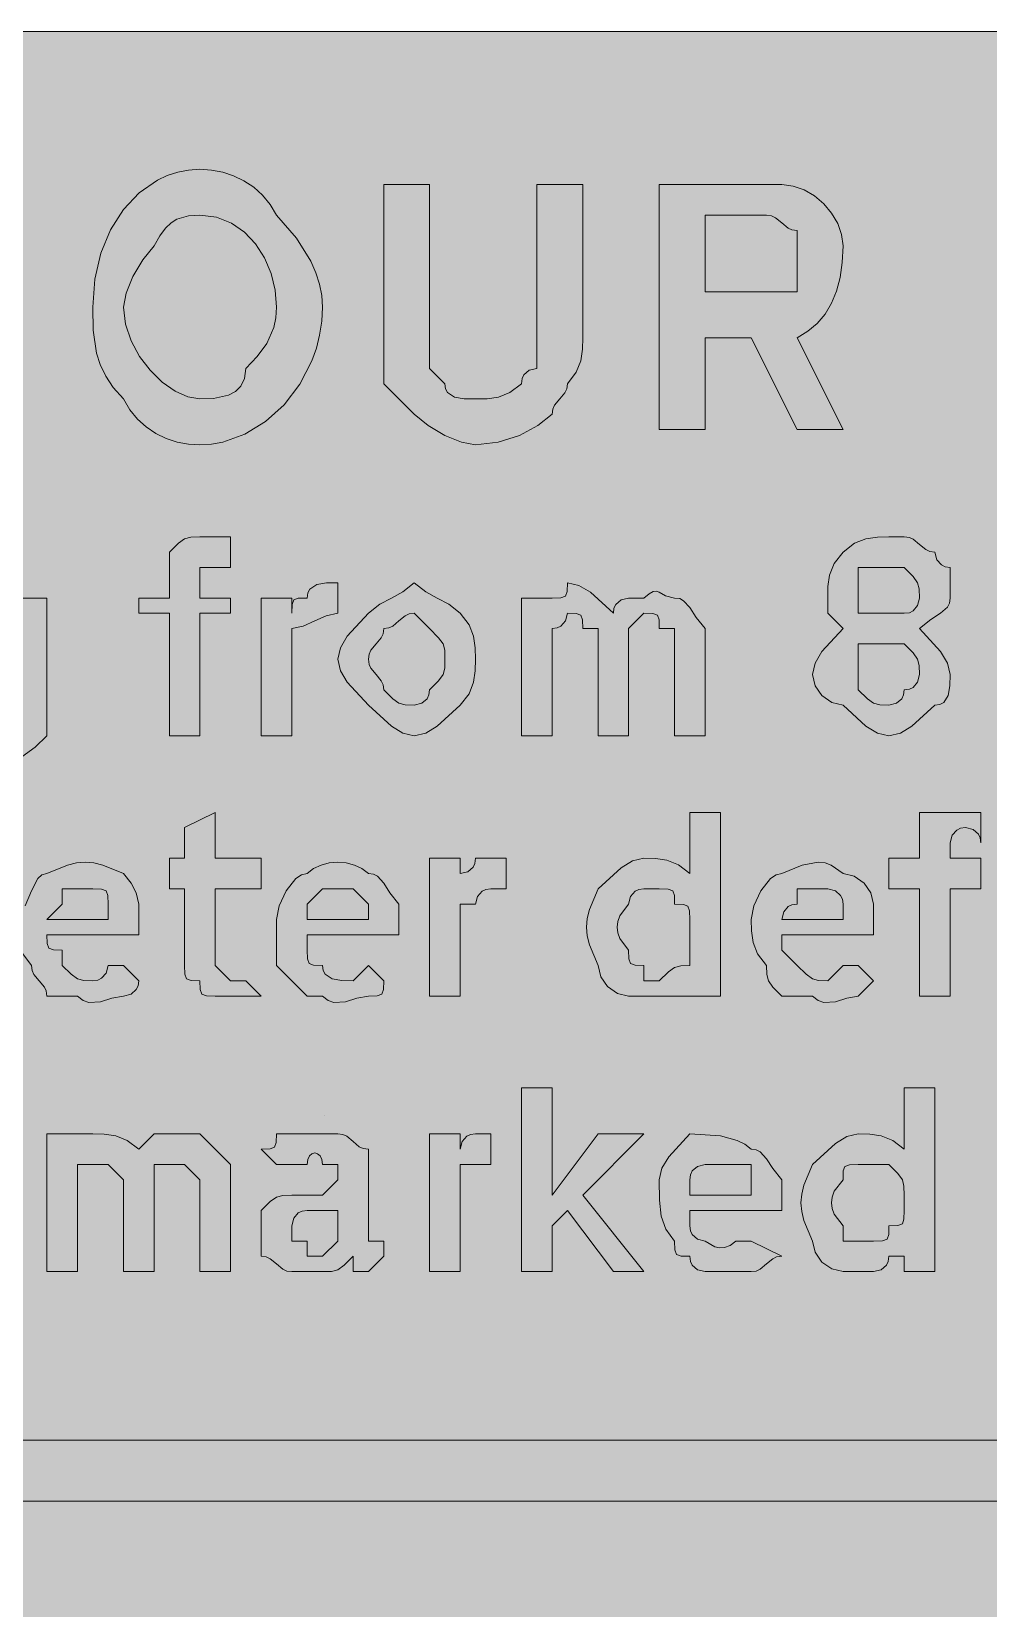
# Model space of a CAD drawing. Header units: metres. Extents: x 10 to 558, y 11 to 258.
# Drawn here: x 208.9 to 284, y 134.9 to 258.5 of the extents above; entities that cross this region are included whole.
import ezdxf

# ---------------------------------------------------------------- set-up
doc = ezdxf.new("R2010")
doc.units = ezdxf.units.M
for name, color, linetype, true_color in [('FILL_FIREBRICK_C36B00', 7, 'Continuous', 0xc36b00), ('FILL_WHITE_FFFFFF', 7, 'Continuous', 0xffffff), ('STROKE_WHITE_FFFFFF', 7, 'Continuous', 0xffffff)]:
    doc.layers.add(name, color=color, linetype=linetype, true_color=true_color)

msp = doc.modelspace()

# ---------------------------------------------------------------- hatches: boundary and pattern name
at = {"layer": 'FILL_FIREBRICK_C36B00', "true_color": 0xc36b00}
h = msp.add_hatch(color=7, dxfattribs=at)
h.dxf.hatch_style = 1
h.paths.add_polyline_path([(552.54, 258.46), (553.8, 258.33), (554.83, 257.97), (555.75, 257.28), (557.14, 255.67), (557.56, 254.96), (557.85, 254.28), (558.11, 252.89), (558.15, 251.28), (558.15, 18.48), (558.15, 14.88), (557.75, 14.83), (557.44, 14.67), (556.95, 14.13), (556.46, 13.36), (555.75, 12.48), (554.83, 11.79), (553.8, 11.43), (552.54, 11.3), (550.95, 11.28), (16.95, 11.28), (13.35, 11.28), (12.6, 11.88), (11.83, 12.29), (10.95, 12.48), (10.26, 14.09), (9.9, 15.48), (9.77, 16.87), (9.75, 18.48), (9.75, 251.28), (9.75, 254.88), (10.35, 255.63), (10.76, 256.4), (10.95, 257.28), (11.83, 257.47), (12.6, 257.88), (13.35, 258.48), (16.95, 258.48), (550.95, 258.48), (552.54, 258.46)])
at = {"layer": 'FILL_WHITE_FFFFFF', "true_color": 0xffffff}
h = msp.add_hatch(color=7, dxfattribs=at)
h.dxf.hatch_style = 1
h.paths.add_polyline_path([(223.93, 247.45), (224.79, 247.17), (225.6, 246.78), (226.36, 246.27), (227.04, 245.65), (227.65, 244.92), (228.15, 244.08), (229.72, 242.28), (230.85, 240.48), (231.24, 239.58), (231.52, 238.68), (231.69, 237.78), (231.75, 236.88), (231.69, 235.77), (231.53, 234.69), (231.28, 233.66), (230.92, 232.66), (229.98, 230.83), (228.75, 229.23), (227.3, 227.92), (225.67, 226.92), (223.94, 226.3), (223.05, 226.14), (222.15, 226.08), (221.25, 226.14), (220.37, 226.3), (219.51, 226.59), (218.7, 226.98), (217.94, 227.49), (217.26, 228.1), (216.65, 228.84), (216.15, 229.68), (215.36, 230.58), (214.76, 231.48), (214.34, 232.38), (214.05, 233.28), (213.79, 235.08), (213.75, 236.88), (213.91, 239.07), (214.39, 241.1), (215.14, 242.93), (216.15, 244.53), (217.38, 245.84), (218.81, 246.84), (219.59, 247.2), (220.41, 247.46), (221.26, 247.62), (222.15, 247.68), (223.05, 247.62), (223.93, 247.45)])
h.paths.add_polyline_path([(220.35, 243.78), (219.9, 243.49), (219.45, 243.07), (219, 242.47), (218.55, 241.68), (217.67, 240.59), (216.9, 239.28), (216.36, 237.97), (216.15, 236.88), (216.31, 235.54), (216.75, 234.24), (217.42, 233.02), (218.25, 231.93), (219.2, 231.01), (220.2, 230.3), (221.2, 229.84), (222.15, 229.68), (223.22, 229.72), (224.4, 229.98), (224.93, 230.27), (225.36, 230.69), (225.64, 231.29), (225.75, 232.08), (226.63, 233), (227.4, 234.03), (227.94, 235.29), (228.1, 236.03), (228.15, 236.88), (228.04, 238.22), (227.72, 239.52), (227.2, 240.74), (226.5, 241.83), (225.63, 242.75), (224.61, 243.46), (223.44, 243.92), (222.15, 244.08), (221.25, 244.04), (220.35, 243.78)], flags=16)
h = msp.add_hatch(color=7, dxfattribs=at)
h.dxf.hatch_style = 1
h.paths.add_polyline_path([(240.15, 234.48), (240.15, 233.28), (240.15, 232.08), (241.35, 230.88), (241.4, 230.48), (241.56, 230.19), (242.1, 229.83), (242.87, 229.7), (243.75, 229.68), (244.65, 229.7), (245.55, 229.83), (246.45, 230.19), (247.35, 230.88), (247.4, 231.28), (247.54, 231.57), (247.95, 231.93), (248.55, 232.08), (248.55, 233.28), (248.55, 234.48), (248.55, 246.48), (252.15, 246.48), (252.15, 234.48), (252.13, 233.58), (252, 232.68), (251.64, 231.78), (250.95, 230.88), (250.9, 230.48), (250.76, 230.17), (250.35, 229.68), (249.94, 229.19), (249.8, 228.88), (249.75, 228.48), (248.64, 227.6), (247.2, 226.83), (245.53, 226.29), (243.75, 226.08), (242.66, 226.29), (241.35, 226.83), (240.04, 227.6), (238.95, 228.48), (236.55, 230.88), (236.55, 234.48), (236.55, 246.48), (240.15, 246.48), (240.15, 234.48)])
h = msp.add_hatch(color=7, dxfattribs=at)
h.dxf.hatch_style = 1
h.paths.add_polyline_path([(267.75, 246.48), (268.65, 246.37), (269.51, 246.07), (270.32, 245.59), (271.05, 244.98), (271.66, 244.25), (272.14, 243.44), (272.44, 242.58), (272.55, 241.68), (272.49, 240.39), (272.32, 239.2), (272.04, 238.14), (271.65, 237.18), (271.14, 236.34), (270.52, 235.6), (269.79, 234.99), (268.95, 234.48), (272.55, 227.28), (268.95, 227.28), (265.35, 234.48), (261.75, 234.48), (261.75, 227.28), (258.15, 227.28), (258.15, 246.48), (267.75, 246.48)])
h.paths.add_polyline_path([(268.95, 238.08), (268.95, 240.48), (268.95, 242.88), (268.55, 242.93), (268.24, 243.07), (267.75, 243.48), (267.26, 243.89), (266.95, 244.03), (266.55, 244.08), (261.75, 244.08), (261.75, 238.08), (266.55, 238.08), (268.95, 238.08)], flags=16)
h = msp.add_hatch(color=7, dxfattribs=at)
h.dxf.hatch_style = 1
h.paths.add_polyline_path([(222.15, 203.28), (219.75, 203.28), (219.75, 212.88), (217.35, 212.88), (217.35, 214.08), (219.75, 214.08), (219.75, 216.48), (219.75, 217.68), (220.46, 218.37), (220.95, 218.73), (221.44, 218.86), (222.15, 218.88), (223.35, 218.88), (224.55, 218.88), (224.55, 216.48), (223.35, 216.48), (222.15, 216.48), (222.15, 215.28), (222.15, 214.08), (224.55, 214.08), (224.55, 212.88), (222.15, 212.88), (222.15, 203.28)])
h = msp.add_hatch(color=7, dxfattribs=at)
h.dxf.hatch_style = 1
h.paths.add_polyline_path([(280.95, 208.08), (280.93, 207.2), (280.8, 206.43), (280.44, 205.89), (280.15, 205.73), (279.75, 205.68), (277.95, 204.03), (277.05, 203.49), (276.15, 203.28), (275.25, 203.49), (274.35, 204.03), (272.55, 205.68), (271.67, 205.89), (270.9, 206.43), (270.36, 207.2), (270.15, 208.08), (270.36, 208.98), (270.9, 209.88), (272.55, 211.68), (271.35, 212.88), (271.35, 214.08), (271.37, 214.98), (271.5, 215.88), (271.86, 216.78), (272.55, 217.68), (273.45, 218.37), (274.35, 218.73), (275.25, 218.86), (276.15, 218.88), (277.35, 218.88), (277.75, 218.83), (278.06, 218.69), (278.55, 218.28), (279.04, 217.87), (279.35, 217.73), (279.75, 217.68), (279.9, 217.08), (280.26, 216.67), (280.55, 216.53), (280.95, 216.48), (280.95, 214.08), (280.9, 213.68), (280.74, 213.37), (280.2, 212.88), (279.43, 212.39), (278.55, 211.68), (280.2, 209.88), (280.74, 208.98), (280.95, 208.08)])
h.paths.add_polyline_path([(273.75, 206.88), (274.46, 206.19), (274.95, 205.83), (275.44, 205.7), (276.15, 205.68), (276.75, 205.83), (277.16, 206.19), (277.3, 206.48), (277.35, 206.88), (277.75, 206.93), (278.04, 207.07), (278.4, 207.48), (278.55, 208.08), (278.53, 208.79), (278.4, 209.28), (278.04, 209.77), (277.35, 210.48), (276.15, 210.48), (273.75, 210.48), (273.75, 208.08), (273.75, 206.88)], flags=16)
h.paths.add_polyline_path([(277.75, 212.93), (278.04, 213.07), (278.4, 213.48), (278.55, 214.08), (278.53, 214.79), (278.4, 215.28), (278.04, 215.77), (277.35, 216.48), (276.15, 216.48), (273.75, 216.48), (273.75, 214.08), (273.75, 212.88), (274.95, 212.88), (276.15, 212.88), (277.35, 212.88), (277.75, 212.93)], flags=16)
h = msp.add_hatch(color=7, dxfattribs=at)
h.dxf.hatch_style = 1
h.paths.add_polyline_path([(210.15, 203.28), (209.23, 202.4), (208.2, 201.63), (206.94, 201.09), (206.2, 200.93), (205.35, 200.88), (204.9, 200.54), (204.43, 200.37), (203.4, 200.43), (202.14, 200.71), (200.55, 200.88), (201.75, 203.28), (202.65, 203.09), (203.55, 202.68), (204.45, 202.27), (205.35, 202.08), (205.75, 202.13), (206.04, 202.27), (206.4, 202.68), (206.55, 203.28), (207.75, 203.28), (207.75, 204.48), (207.75, 205.68), (207.15, 205.53), (206.74, 205.17), (206.6, 204.88), (206.55, 204.48), (205.35, 204.48), (204.6, 204.55), (203.83, 204.73), (202.95, 205.08), (202.07, 205.65), (201.3, 206.5), (200.99, 207.05), (200.76, 207.7), (200.6, 208.44), (200.55, 209.28), (200.6, 210.13), (200.76, 210.87), (201.3, 212.13), (202.07, 213.16), (202.95, 214.08), (204.15, 214.08), (205.35, 215.28), (206.55, 214.08), (207.75, 214.08), (210.15, 214.08), (210.15, 203.28)])
h.paths.add_polyline_path([(204.34, 212.37), (204.2, 212.08), (204.15, 211.68), (203.46, 211.64), (203.24, 211.55), (203.1, 211.38), (202.97, 210.67), (202.95, 209.28), (202.97, 208.57), (203.1, 208.08), (203.46, 207.59), (204.15, 206.88), (205.35, 206.88), (205.72, 206.92), (206.55, 207.18), (206.99, 207.47), (207.38, 207.89), (207.65, 208.49), (207.75, 209.28), (207.7, 210.07), (207.56, 210.67), (207.15, 211.38), (206.74, 211.64), (206.55, 211.68), (205.35, 212.88), (204.75, 212.73), (204.34, 212.37)], flags=16)
h = msp.add_hatch(color=7, dxfattribs=at)
h.dxf.hatch_style = 1
h.paths.add_polyline_path([(229.37, 213.57), (229.5, 213.93), (229.86, 214.06), (230.55, 214.08), (230.6, 214.48), (230.76, 214.77), (231.3, 215.13), (232.07, 215.26), (232.95, 215.28), (232.95, 212.88), (232.05, 212.69), (231.15, 212.28), (230.25, 211.87), (229.35, 211.68), (229.35, 210.48), (229.35, 203.28), (226.95, 203.28), (226.95, 214.08), (229.35, 214.08), (229.35, 212.88), (229.37, 213.57)])
h = msp.add_hatch(color=7, dxfattribs=at)
h.dxf.hatch_style = 1
h.paths.add_polyline_path([(233.7, 211.08), (235.35, 212.88), (236.25, 213.59), (237.15, 214.08), (238.05, 214.57), (238.95, 215.28), (239.85, 214.57), (240.75, 214.08), (241.65, 213.59), (242.55, 212.88), (243.24, 211.98), (243.6, 211.08), (243.73, 210.18), (243.75, 209.28), (243.73, 208.38), (243.6, 207.48), (243.24, 206.58), (242.55, 205.68), (240.75, 204.03), (239.85, 203.49), (238.95, 203.28), (238.05, 203.49), (237.15, 204.03), (235.35, 205.68), (233.7, 207.48), (233.16, 208.38), (232.95, 209.28), (233.16, 210.18), (233.7, 211.08)])
h.paths.add_polyline_path([(238.24, 212.69), (237.75, 212.28), (237.26, 211.87), (236.95, 211.73), (236.55, 211.68), (236.5, 211.28), (236.36, 210.97), (235.95, 210.48), (235.54, 209.99), (235.4, 209.68), (235.35, 209.28), (235.4, 208.88), (235.54, 208.57), (235.95, 208.08), (236.36, 207.59), (236.5, 207.28), (236.55, 206.88), (237.26, 206.19), (237.75, 205.83), (238.24, 205.7), (238.95, 205.68), (239.55, 205.83), (239.96, 206.19), (240.1, 206.48), (240.15, 206.88), (240.84, 207.59), (241.2, 208.08), (241.33, 208.57), (241.35, 209.28), (241.33, 209.99), (241.2, 210.48), (240.84, 210.97), (240.15, 211.68), (238.95, 212.88), (238.55, 212.83), (238.24, 212.69)], flags=16)
h = msp.add_hatch(color=7, dxfattribs=at)
h.dxf.hatch_style = 1
h.paths.add_polyline_path([(250.44, 214.1), (250.8, 214.23), (250.93, 214.59), (250.95, 215.28), (251.85, 215.07), (252.75, 214.53), (254.55, 212.88), (254.6, 213.28), (254.74, 213.57), (255.15, 213.93), (255.75, 214.08), (256.95, 214.08), (257.35, 214.42), (257.66, 214.59), (257.92, 214.61), (258.15, 214.53), (258.64, 214.25), (259.35, 214.08), (259.75, 214.03), (260.06, 213.87), (260.55, 213.33), (261.04, 212.56), (261.75, 211.68), (261.75, 203.28), (259.35, 203.28), (259.35, 210.48), (259.35, 211.68), (258.15, 211.68), (258.13, 212.37), (258, 212.73), (257.64, 212.86), (256.95, 212.88), (255.75, 211.68), (255.75, 210.48), (255.75, 203.28), (253.35, 203.28), (253.35, 210.48), (253.35, 211.68), (252.15, 211.68), (252.13, 212.37), (252, 212.73), (251.64, 212.86), (250.95, 212.88), (250.8, 212.28), (250.44, 211.87), (250.15, 211.73), (249.75, 211.68), (249.75, 210.48), (249.75, 203.28), (247.35, 203.28), (247.35, 214.08), (249.75, 214.08), (250.44, 214.1)])
h = msp.add_hatch(color=7, dxfattribs=at)
h.dxf.hatch_style = 1
h.paths.add_polyline_path([(224.55, 184.08), (225.75, 184.08), (226.95, 182.88), (223.35, 182.88), (222.66, 182.9), (222.3, 183.03), (222.17, 183.39), (222.15, 184.08), (221.46, 184.1), (221.1, 184.23), (220.97, 184.59), (220.95, 185.28), (220.95, 191.28), (219.75, 191.28), (219.75, 193.68), (220.95, 193.68), (220.95, 196.08), (223.35, 197.28), (223.35, 193.68), (226.95, 193.68), (226.95, 191.28), (223.35, 191.28), (223.35, 185.28), (224.55, 184.08)])
h = msp.add_hatch(color=7, dxfattribs=at)
h.dxf.hatch_style = 1
h.paths.add_polyline_path([(255.75, 182.88), (254.87, 183.09), (254.1, 183.63), (253.56, 184.4), (253.35, 185.28), (252.67, 186.89), (252.51, 187.6), (252.45, 188.28), (252.51, 188.96), (252.67, 189.67), (253.35, 191.28), (255.15, 192.93), (256.05, 193.47), (256.95, 193.68), (257.85, 193.66), (258.75, 193.53), (259.65, 193.17), (260.55, 192.48), (260.55, 197.28), (262.95, 197.28), (262.95, 182.88), (260.55, 182.88), (259.35, 182.88), (258.15, 182.88), (255.75, 182.88)])
h.paths.add_polyline_path([(259.35, 185.13), (259.84, 185.26), (260.55, 185.28), (260.55, 186.48), (260.55, 188.88), (260.53, 189.57), (260.4, 189.93), (260.04, 190.06), (259.35, 190.08), (259.33, 190.77), (259.2, 191.13), (258.84, 191.26), (258.15, 191.28), (256.95, 191.28), (256.55, 191.23), (256.26, 191.09), (255.9, 190.68), (255.75, 190.08), (255.07, 189.18), (254.91, 188.73), (254.85, 188.28), (254.91, 187.83), (255.07, 187.38), (255.75, 186.48), (255.77, 185.79), (255.9, 185.43), (256.26, 185.3), (256.95, 185.28), (256.95, 184.08), (258.15, 184.08), (258.86, 184.77), (259.35, 185.13)], flags=16)
h = msp.add_hatch(color=7, dxfattribs=at)
h.dxf.hatch_style = 1
h.paths.add_polyline_path([(280.95, 182.88), (278.55, 182.88), (278.55, 191.28), (276.15, 191.28), (276.15, 193.68), (278.55, 193.68), (278.55, 194.88), (278.55, 197.28), (280.95, 197.28), (282.15, 197.28), (283.35, 197.28), (283.35, 194.88), (283.3, 195.28), (283.16, 195.57), (282.75, 195.93), (282.15, 196.08), (281.75, 196.03), (281.46, 195.89), (281.1, 195.48), (280.95, 194.88), (280.95, 193.68), (283.35, 193.68), (283.35, 191.28), (280.95, 191.28), (280.95, 182.88)])
h = msp.add_hatch(color=7, dxfattribs=at)
h.dxf.hatch_style = 1
h.paths.add_polyline_path([(210.1, 183.28), (209.96, 183.59), (209.55, 184.08), (209.14, 184.57), (209, 184.88), (208.95, 185.28), (208.26, 186.18), (207.9, 187.08), (207.77, 187.98), (207.75, 188.88), (208.15, 189.38), (208.46, 189.95), (208.95, 191.13), (209.44, 192.09), (209.75, 192.37), (210.15, 192.48), (211.76, 193.15), (212.47, 193.32), (213.15, 193.38), (213.83, 193.32), (214.54, 193.15), (216.15, 192.48), (216.75, 191.73), (217.16, 190.96), (217.35, 190.08), (217.35, 187.68), (210.15, 187.68), (210.17, 186.99), (210.3, 186.63), (210.66, 186.5), (211.35, 186.48), (211.35, 185.28), (212.06, 184.59), (212.55, 184.23), (213.04, 184.1), (213.75, 184.08), (214.15, 184.13), (214.44, 184.27), (214.8, 184.68), (214.95, 185.28), (216.15, 185.28), (217.35, 184.08), (217.3, 183.68), (217.16, 183.39), (216.75, 183.03), (216.15, 182.88), (215.25, 182.71), (214.35, 182.43), (213.45, 182.37), (213, 182.54), (212.55, 182.88), (210.15, 182.88), (210.1, 183.28)])
h.paths.add_polyline_path([(214.95, 190.08), (214.93, 190.77), (214.8, 191.13), (214.44, 191.26), (213.75, 191.28), (211.35, 191.28), (211.35, 190.08), (210.15, 188.88), (214.95, 188.88), (214.95, 190.08)], flags=16)
h = msp.add_hatch(color=7, dxfattribs=at)
h.dxf.hatch_style = 1
h.paths.add_polyline_path([(228.15, 185.28), (228.15, 188.88), (228.36, 189.95), (228.9, 191.13), (229.67, 192.09), (230.1, 192.37), (230.55, 192.48), (231.05, 192.87), (231.64, 193.15), (232.28, 193.32), (232.95, 193.38), (233.62, 193.32), (234.26, 193.15), (234.85, 192.87), (235.35, 192.48), (235.75, 192.43), (236.06, 192.27), (236.55, 191.73), (237.04, 190.96), (237.75, 190.08), (237.75, 187.68), (230.55, 187.68), (230.55, 186.48), (230.57, 185.79), (230.7, 185.43), (231.06, 185.3), (231.75, 185.28), (231.8, 184.88), (231.96, 184.59), (232.5, 184.23), (233.27, 184.1), (234.15, 184.08), (235.35, 185.28), (236.55, 184.08), (236.53, 183.39), (236.4, 183.03), (236.04, 182.9), (235.35, 182.88), (234.45, 182.71), (233.55, 182.43), (232.65, 182.37), (232.2, 182.54), (231.75, 182.88), (230.55, 182.88), (228.15, 185.28)])
h.paths.add_polyline_path([(235.35, 190.08), (234.15, 191.28), (231.75, 191.28), (230.55, 190.08), (230.55, 188.88), (235.35, 188.88), (235.35, 190.08)], flags=16)
h = msp.add_hatch(color=7, dxfattribs=at)
h.dxf.hatch_style = 1
h.paths.add_polyline_path([(243.15, 192.63), (243.56, 192.99), (243.7, 193.28), (243.75, 193.68), (244.95, 193.68), (246.15, 193.68), (246.15, 191.28), (244.95, 191.28), (244.55, 191.23), (244.26, 191.09), (243.9, 190.68), (243.75, 190.08), (242.55, 190.08), (242.55, 188.88), (242.55, 182.88), (240.15, 182.88), (240.15, 193.68), (242.55, 193.68), (242.55, 192.48), (243.15, 192.63)])
h = msp.add_hatch(color=7, dxfattribs=at)
h.dxf.hatch_style = 1
h.paths.add_polyline_path([(267.06, 183.59), (266.7, 184.08), (266.57, 184.57), (266.55, 185.28), (265.86, 186.18), (265.5, 187.08), (265.37, 187.98), (265.35, 188.88), (265.56, 189.95), (266.1, 191.13), (266.87, 192.09), (267.3, 192.37), (267.75, 192.48), (269.34, 193.15), (270.6, 193.38), (271.14, 193.32), (271.63, 193.15), (272.55, 192.48), (273.43, 192.27), (274.2, 191.73), (274.74, 190.96), (274.95, 190.08), (274.95, 187.68), (267.75, 187.68), (267.75, 186.48), (268.95, 185.28), (269.66, 184.59), (270.15, 184.23), (270.64, 184.1), (271.35, 184.08), (272.55, 185.28), (273.75, 185.28), (274.95, 184.08), (273.75, 182.88), (272.85, 182.71), (271.95, 182.43), (271.05, 182.37), (270.6, 182.54), (270.15, 182.88), (267.75, 182.88), (267.06, 183.59)])
h.paths.add_polyline_path([(272.55, 190.08), (272.5, 190.48), (272.36, 190.77), (271.95, 191.13), (271.35, 191.28), (268.95, 191.28), (268.95, 190.08), (268.55, 190.03), (268.26, 189.89), (267.9, 189.48), (267.75, 188.88), (272.55, 188.88), (272.55, 190.08)], flags=16)
h = msp.add_hatch(color=7, dxfattribs=at)
h.dxf.hatch_style = 1
h.paths.add_polyline_path([(253.35, 172.08), (256.95, 172.08), (252.15, 167.28), (256.95, 161.28), (254.55, 161.28), (250.95, 166.08), (249.75, 164.88), (249.75, 161.28), (247.35, 161.28), (247.35, 175.68), (249.75, 175.68), (249.75, 167.28), (253.35, 172.08)])
h = msp.add_hatch(color=7, dxfattribs=at)
h.dxf.hatch_style = 1
h.paths.add_polyline_path([(275.96, 161.79), (275.55, 161.43), (274.95, 161.28), (273.75, 161.28), (272.55, 161.28), (271.67, 161.49), (270.9, 162.03), (270.36, 162.8), (270.15, 163.68), (269.47, 165.29), (269.31, 166), (269.25, 166.68), (269.31, 167.36), (269.47, 168.07), (270.15, 169.68), (271.95, 171.33), (272.85, 171.87), (273.75, 172.08), (274.65, 172.06), (275.55, 171.93), (276.45, 171.57), (277.35, 170.88), (277.35, 175.68), (279.75, 175.68), (279.75, 161.28), (277.35, 161.28), (277.35, 162.48), (276.15, 162.48), (276.1, 162.08), (275.96, 161.79)])
h.paths.add_polyline_path([(276, 163.83), (276.13, 164.19), (276.15, 164.88), (276.84, 164.9), (277.2, 165.03), (277.33, 165.39), (277.35, 166.08), (277.35, 167.28), (277.33, 167.99), (277.2, 168.48), (276.84, 168.97), (276.15, 169.68), (274.95, 169.68), (273.75, 169.68), (273.06, 169.66), (272.7, 169.53), (272.57, 169.17), (272.55, 168.48), (271.87, 167.58), (271.71, 167.13), (271.65, 166.68), (271.71, 166.23), (271.87, 165.78), (272.55, 164.88), (272.55, 163.68), (273.75, 163.68), (274.95, 163.68), (275.64, 163.7), (276, 163.83)], flags=16)
h = msp.add_hatch(color=7, dxfattribs=at)
h.dxf.hatch_style = 1
h.paths.add_polyline_path([(214.65, 172.06), (215.55, 171.93), (216.45, 171.57), (217.35, 170.88), (218.55, 172.08), (219.75, 172.08), (222.15, 172.08), (224.55, 169.68), (224.55, 168.48), (224.55, 161.28), (222.15, 161.28), (222.15, 168.48), (220.95, 169.68), (219.75, 169.68), (218.55, 169.68), (218.55, 168.48), (218.55, 161.28), (216.15, 161.28), (216.15, 168.48), (214.95, 169.68), (213.75, 169.68), (212.55, 169.68), (212.55, 168.48), (212.55, 161.28), (210.15, 161.28), (210.15, 172.08), (212.55, 172.08), (213.75, 172.08), (214.65, 172.06)])
h = msp.add_hatch(color=7, dxfattribs=at)
h.dxf.hatch_style = 1
h.paths.add_polyline_path([(228, 171.03), (228.13, 171.39), (228.15, 172.08), (229.35, 172.08), (230.55, 172.08), (232.95, 172.08), (233.35, 172.03), (233.66, 171.89), (234.15, 171.48), (234.64, 171.07), (234.95, 170.93), (235.35, 170.88), (235.35, 169.68), (235.35, 167.28), (235.35, 163.68), (236.55, 163.68), (236.55, 162.48), (235.35, 161.28), (234.15, 161.28), (234.15, 162.48), (233.44, 161.79), (232.95, 161.43), (232.46, 161.3), (231.75, 161.28), (230.55, 161.28), (229.35, 161.28), (228.95, 161.33), (228.64, 161.47), (228.15, 161.88), (227.66, 162.29), (227.35, 162.43), (226.95, 162.48), (226.95, 164.88), (226.95, 166.08), (227.66, 166.77), (228.15, 167.13), (228.64, 167.26), (229.35, 167.28), (230.55, 167.28), (231.75, 167.28), (232.95, 168.48), (232.95, 169.68), (231.75, 169.68), (231.7, 170.07), (231.56, 170.35), (231.37, 170.52), (231.15, 170.58), (230.93, 170.52), (230.74, 170.35), (230.6, 170.07), (230.55, 169.68), (229.35, 169.68), (228.15, 169.68), (226.95, 170.88), (227.64, 170.9), (228, 171.03)])
h.paths.add_polyline_path([(232.95, 163.68), (232.95, 164.88), (232.95, 166.08), (231.75, 166.08), (230.55, 166.08), (230.15, 166.03), (229.86, 165.89), (229.5, 165.48), (229.35, 164.88), (229.35, 163.68), (230.55, 163.68), (230.55, 162.48), (231.75, 162.48), (232.95, 163.68)], flags=16)
h = msp.add_hatch(color=7, dxfattribs=at)
h.dxf.hatch_style = 1
h.paths.add_polyline_path([(242.7, 171.48), (243.06, 171.89), (243.35, 172.03), (243.75, 172.08), (244.95, 172.08), (244.95, 169.68), (242.55, 169.68), (242.55, 168.48), (242.55, 167.28), (242.55, 161.28), (240.15, 161.28), (240.15, 172.08), (242.55, 172.08), (242.55, 170.88), (242.7, 171.48)])
h = msp.add_hatch(color=7, dxfattribs=at)
h.dxf.hatch_style = 1
h.paths.add_polyline_path([(260.74, 161.79), (260.6, 162.08), (260.55, 162.48), (259.86, 162.5), (259.5, 162.63), (259.37, 162.99), (259.35, 163.68), (258.66, 164.6), (258.3, 165.63), (258.17, 166.89), (258.15, 168.48), (258.36, 169.38), (258.9, 170.28), (260.55, 172.08), (262.95, 171.93), (264.26, 171.57), (264.85, 171.28), (265.35, 170.88), (265.75, 170.83), (266.06, 170.67), (266.55, 170.13), (267.04, 169.36), (267.75, 168.48), (267.75, 166.08), (260.55, 166.08), (260.55, 164.88), (260.6, 164.48), (260.74, 164.19), (261.15, 163.83), (261.75, 163.68), (262.5, 163.23), (262.86, 163.15), (263.27, 163.17), (263.7, 163.34), (264.15, 163.68), (265.35, 163.68), (267.75, 162.48), (267.35, 162.43), (267.04, 162.29), (266.55, 161.88), (266.06, 161.47), (265.75, 161.33), (265.35, 161.28), (261.75, 161.28), (261.15, 161.43), (260.74, 161.79)])
h.paths.add_polyline_path([(265.35, 169.68), (264.15, 169.68), (261.75, 169.68), (261.15, 169.53), (260.74, 169.17), (260.6, 168.88), (260.55, 168.48), (260.55, 167.28), (265.35, 167.28), (265.35, 169.68)], flags=16)
h = msp.add_hatch(color=7, dxfattribs=at)
h.dxf.hatch_style = 1
h.paths.add_polyline_path([(490.95, 152.88), (498.15, 152.88), (505.35, 145.68), (498.15, 138.48), (490.95, 138.48), (495.75, 143.28), (62.55, 143.28), (62.55, 148.08), (495.75, 148.08), (490.95, 152.88)])

# ---------------------------------------------------------------- linework, layer by layer
at = {"layer": 'FILL_FIREBRICK_C36B00', "lineweight": 0, "true_color": 0xc36b00}
msp.add_lwpolyline([(550.95, 11.28), (16.95, 11.28), (13.35, 11.28), (12.6, 11.88), (11.83, 12.29), (10.95, 12.48), (10.26, 14.09), (9.9, 15.48), (9.77, 16.87), (9.75, 18.48), (9.75, 251.28), (9.75, 254.88), (10.35, 255.63), (10.76, 256.4), (10.95, 257.28), (11.83, 257.47), (12.6, 257.88), (13.35, 258.48), (16.95, 258.48), (550.95, 258.48)], dxfattribs=at)
at = {"layer": 'FILL_WHITE_FFFFFF', "lineweight": 0, "true_color": 0xffffff}
for points in [[(223.93, 247.45), (224.79, 247.17), (225.6, 246.78), (226.36, 246.27), (227.04, 245.65), (227.65, 244.92), (228.15, 244.08), (229.72, 242.28), (230.85, 240.48), (231.24, 239.58), (231.52, 238.68), (231.69, 237.78), (231.75, 236.88), (231.69, 235.77), (231.53, 234.69), (231.28, 233.66), (230.92, 232.66), (229.98, 230.83), (228.75, 229.23), (227.3, 227.92), (225.67, 226.92), (223.94, 226.3), (223.05, 226.14), (222.15, 226.08), (221.25, 226.14), (220.37, 226.3), (219.51, 226.59), (218.7, 226.98), (217.94, 227.49), (217.26, 228.1), (216.65, 228.84), (216.15, 229.68), (215.36, 230.58), (214.76, 231.48), (214.34, 232.38), (214.05, 233.28), (213.79, 235.08), (213.75, 236.88), (213.91, 239.07), (214.39, 241.1), (215.14, 242.93), (216.15, 244.53), (217.38, 245.84), (218.81, 246.84), (219.59, 247.2), (220.41, 247.46), (221.26, 247.62), (222.15, 247.68), (223.05, 247.62)], [(240.15, 234.48), (240.15, 233.28), (240.15, 232.08), (241.35, 230.88), (241.4, 230.48), (241.56, 230.19), (242.1, 229.83), (242.87, 229.7), (243.75, 229.68), (244.65, 229.7), (245.55, 229.83), (246.45, 230.19), (247.35, 230.88), (247.4, 231.28), (247.54, 231.57), (247.95, 231.93), (248.55, 232.08), (248.55, 233.28), (248.55, 234.48), (248.55, 246.48), (252.15, 246.48), (252.15, 234.48), (252.13, 233.58), (252, 232.68), (251.64, 231.78), (250.95, 230.88), (250.9, 230.48), (250.76, 230.17), (250.35, 229.68), (249.94, 229.19), (249.8, 228.88), (249.75, 228.48), (248.64, 227.6), (247.2, 226.83), (245.53, 226.29), (243.75, 226.08), (242.66, 226.29), (241.35, 226.83), (240.04, 227.6), (238.95, 228.48), (236.55, 230.88), (236.55, 234.48), (236.55, 246.48), (240.15, 246.48)], [(267.75, 246.48), (268.65, 246.37), (269.51, 246.07), (270.32, 245.59), (271.05, 244.98), (271.66, 244.25), (272.14, 243.44), (272.44, 242.58), (272.55, 241.68), (272.49, 240.39), (272.32, 239.2), (272.04, 238.14), (271.65, 237.18), (271.14, 236.34), (270.52, 235.6), (269.79, 234.99), (268.95, 234.48), (272.55, 227.28), (268.95, 227.28), (265.35, 234.48), (261.75, 234.48), (261.75, 227.28), (258.15, 227.28), (258.15, 246.48)], [(220.35, 243.78), (219.9, 243.49), (219.45, 243.07), (219, 242.47), (218.55, 241.68), (217.67, 240.59), (216.9, 239.28), (216.36, 237.97), (216.15, 236.88), (216.31, 235.54), (216.75, 234.24), (217.42, 233.02), (218.25, 231.93), (219.2, 231.01), (220.2, 230.3), (221.2, 229.84), (222.15, 229.68), (223.22, 229.72), (224.4, 229.98), (224.93, 230.27), (225.36, 230.69), (225.64, 231.29), (225.75, 232.08), (226.63, 233), (227.4, 234.03), (227.94, 235.29), (228.1, 236.03), (228.15, 236.88), (228.04, 238.22), (227.72, 239.52), (227.2, 240.74), (226.5, 241.83), (225.63, 242.75), (224.61, 243.46), (223.44, 243.92), (222.15, 244.08), (221.25, 244.04)], [(268.95, 238.08), (268.95, 240.48), (268.95, 242.88), (268.55, 242.93), (268.24, 243.07), (267.75, 243.48), (267.26, 243.89), (266.95, 244.03), (266.55, 244.08), (261.75, 244.08), (261.75, 238.08), (266.55, 238.08)], [(222.15, 203.28), (219.75, 203.28), (219.75, 212.88), (217.35, 212.88), (217.35, 214.08), (219.75, 214.08), (219.75, 216.48), (219.75, 217.68), (220.46, 218.37), (220.95, 218.73), (221.44, 218.86), (222.15, 218.88), (223.35, 218.88), (224.55, 218.88), (224.55, 216.48), (223.35, 216.48), (222.15, 216.48), (222.15, 215.28), (222.15, 214.08), (224.55, 214.08), (224.55, 212.88), (222.15, 212.88)], [(280.95, 208.08), (280.93, 207.2), (280.8, 206.43), (280.44, 205.89), (280.15, 205.73), (279.75, 205.68), (277.95, 204.03), (277.05, 203.49), (276.15, 203.28), (275.25, 203.49), (274.35, 204.03), (272.55, 205.68), (271.67, 205.89), (270.9, 206.43), (270.36, 207.2), (270.15, 208.08), (270.36, 208.98), (270.9, 209.88), (272.55, 211.68), (271.35, 212.88), (271.35, 214.08), (271.37, 214.98), (271.5, 215.88), (271.86, 216.78), (272.55, 217.68), (273.45, 218.37), (274.35, 218.73), (275.25, 218.86), (276.15, 218.88), (277.35, 218.88), (277.75, 218.83), (278.06, 218.69), (278.55, 218.28), (279.04, 217.87), (279.35, 217.73), (279.75, 217.68), (279.9, 217.08), (280.26, 216.67), (280.55, 216.53), (280.95, 216.48), (280.95, 214.08), (280.9, 213.68), (280.74, 213.37), (280.2, 212.88), (279.43, 212.39), (278.55, 211.68), (280.2, 209.88), (280.74, 208.98)], [(277.75, 212.93), (278.04, 213.07), (278.4, 213.48), (278.55, 214.08), (278.53, 214.79), (278.4, 215.28), (278.04, 215.77), (277.35, 216.48), (276.15, 216.48), (273.75, 216.48), (273.75, 214.08), (273.75, 212.88), (274.95, 212.88), (276.15, 212.88), (277.35, 212.88)], [(229.37, 213.57), (229.5, 213.93), (229.86, 214.06), (230.55, 214.08), (230.6, 214.48), (230.76, 214.77), (231.3, 215.13), (232.07, 215.26), (232.95, 215.28), (232.95, 212.88), (232.05, 212.69), (231.15, 212.28), (230.25, 211.87), (229.35, 211.68), (229.35, 210.48), (229.35, 203.28), (226.95, 203.28), (226.95, 214.08), (229.35, 214.08), (229.35, 212.88)], [(233.7, 211.08), (235.35, 212.88), (236.25, 213.59), (237.15, 214.08), (238.05, 214.57), (238.95, 215.28), (239.85, 214.57), (240.75, 214.08), (241.65, 213.59), (242.55, 212.88), (243.24, 211.98), (243.6, 211.08), (243.73, 210.18), (243.75, 209.28), (243.73, 208.38), (243.6, 207.48), (243.24, 206.58), (242.55, 205.68), (240.75, 204.03), (239.85, 203.49), (238.95, 203.28), (238.05, 203.49), (237.15, 204.03), (235.35, 205.68), (233.7, 207.48), (233.16, 208.38), (232.95, 209.28), (233.16, 210.18)], [(250.44, 214.1), (250.8, 214.23), (250.93, 214.59), (250.95, 215.28), (251.85, 215.07), (252.75, 214.53), (254.55, 212.88), (254.6, 213.28), (254.74, 213.57), (255.15, 213.93), (255.75, 214.08), (256.95, 214.08), (257.35, 214.42), (257.66, 214.59), (257.92, 214.61), (258.15, 214.53), (258.64, 214.25), (259.35, 214.08), (259.75, 214.03), (260.06, 213.87), (260.55, 213.33), (261.04, 212.56), (261.75, 211.68), (261.75, 203.28), (259.35, 203.28), (259.35, 210.48), (259.35, 211.68), (258.15, 211.68), (258.13, 212.37), (258, 212.73), (257.64, 212.86), (256.95, 212.88), (255.75, 211.68), (255.75, 210.48), (255.75, 203.28), (253.35, 203.28), (253.35, 210.48), (253.35, 211.68), (252.15, 211.68), (252.13, 212.37), (252, 212.73), (251.64, 212.86), (250.95, 212.88), (250.8, 212.28), (250.44, 211.87), (250.15, 211.73), (249.75, 211.68), (249.75, 210.48), (249.75, 203.28), (247.35, 203.28), (247.35, 214.08), (249.75, 214.08)], [(238.24, 212.69), (237.75, 212.28), (237.26, 211.87), (236.95, 211.73), (236.55, 211.68), (236.5, 211.28), (236.36, 210.97), (235.95, 210.48), (235.54, 209.99), (235.4, 209.68), (235.35, 209.28), (235.4, 208.88), (235.54, 208.57), (235.95, 208.08), (236.36, 207.59), (236.5, 207.28), (236.55, 206.88), (237.26, 206.19), (237.75, 205.83), (238.24, 205.7), (238.95, 205.68), (239.55, 205.83), (239.96, 206.19), (240.1, 206.48), (240.15, 206.88), (240.84, 207.59), (241.2, 208.08), (241.33, 208.57), (241.35, 209.28), (241.33, 209.99), (241.2, 210.48), (240.84, 210.97), (240.15, 211.68), (238.95, 212.88), (238.55, 212.83)], [(273.75, 206.88), (274.46, 206.19), (274.95, 205.83), (275.44, 205.7), (276.15, 205.68), (276.75, 205.83), (277.16, 206.19), (277.3, 206.48), (277.35, 206.88), (277.75, 206.93), (278.04, 207.07), (278.4, 207.48), (278.55, 208.08), (278.53, 208.79), (278.4, 209.28), (278.04, 209.77), (277.35, 210.48), (276.15, 210.48), (273.75, 210.48), (273.75, 208.08)], [(224.55, 184.08), (225.75, 184.08), (226.95, 182.88), (223.35, 182.88), (222.66, 182.9), (222.3, 183.03), (222.17, 183.39), (222.15, 184.08), (221.46, 184.1), (221.1, 184.23), (220.97, 184.59), (220.95, 185.28), (220.95, 191.28), (219.75, 191.28), (219.75, 193.68), (220.95, 193.68), (220.95, 196.08), (223.35, 197.28), (223.35, 193.68), (226.95, 193.68), (226.95, 191.28), (223.35, 191.28), (223.35, 185.28)], [(255.75, 182.88), (254.87, 183.09), (254.1, 183.63), (253.56, 184.4), (253.35, 185.28), (252.67, 186.89), (252.51, 187.6), (252.45, 188.28), (252.51, 188.96), (252.67, 189.67), (253.35, 191.28), (255.15, 192.93), (256.05, 193.47), (256.95, 193.68), (257.85, 193.66), (258.75, 193.53), (259.65, 193.17), (260.55, 192.48), (260.55, 197.28), (262.95, 197.28), (262.95, 182.88), (260.55, 182.88), (259.35, 182.88), (258.15, 182.88)], [(280.95, 182.88), (278.55, 182.88), (278.55, 191.28), (276.15, 191.28), (276.15, 193.68), (278.55, 193.68), (278.55, 194.88), (278.55, 197.28), (280.95, 197.28), (282.15, 197.28), (283.35, 197.28), (283.35, 194.88), (283.3, 195.28), (283.16, 195.57), (282.75, 195.93), (282.15, 196.08), (281.75, 196.03), (281.46, 195.89), (281.1, 195.48), (280.95, 194.88), (280.95, 193.68), (283.35, 193.68), (283.35, 191.28), (280.95, 191.28)], [(228.15, 185.28), (228.15, 188.88), (228.36, 189.95), (228.9, 191.13), (229.67, 192.09), (230.1, 192.37), (230.55, 192.48), (231.05, 192.87), (231.64, 193.15), (232.28, 193.32), (232.95, 193.38), (233.62, 193.32), (234.26, 193.15), (234.85, 192.87), (235.35, 192.48), (235.75, 192.43), (236.06, 192.27), (236.55, 191.73), (237.04, 190.96), (237.75, 190.08), (237.75, 187.68), (230.55, 187.68), (230.55, 186.48), (230.57, 185.79), (230.7, 185.43), (231.06, 185.3), (231.75, 185.28), (231.8, 184.88), (231.96, 184.59), (232.5, 184.23), (233.27, 184.1), (234.15, 184.08), (235.35, 185.28), (236.55, 184.08), (236.53, 183.39), (236.4, 183.03), (236.04, 182.9), (235.35, 182.88), (234.45, 182.71), (233.55, 182.43), (232.65, 182.37), (232.2, 182.54), (231.75, 182.88), (230.55, 182.88)], [(243.15, 192.63), (243.56, 192.99), (243.7, 193.28), (243.75, 193.68), (244.95, 193.68), (246.15, 193.68), (246.15, 191.28), (244.95, 191.28), (244.55, 191.23), (244.26, 191.09), (243.9, 190.68), (243.75, 190.08), (242.55, 190.08), (242.55, 188.88), (242.55, 182.88), (240.15, 182.88), (240.15, 193.68), (242.55, 193.68), (242.55, 192.48)], [(267.06, 183.59), (266.7, 184.08), (266.57, 184.57), (266.55, 185.28), (265.86, 186.18), (265.5, 187.08), (265.37, 187.98), (265.35, 188.88), (265.56, 189.95), (266.1, 191.13), (266.87, 192.09), (267.3, 192.37), (267.75, 192.48), (269.34, 193.15), (270.6, 193.38), (271.14, 193.32), (271.63, 193.15), (272.55, 192.48), (273.43, 192.27), (274.2, 191.73), (274.74, 190.96), (274.95, 190.08), (274.95, 187.68), (267.75, 187.68), (267.75, 186.48), (268.95, 185.28), (269.66, 184.59), (270.15, 184.23), (270.64, 184.1), (271.35, 184.08), (272.55, 185.28), (273.75, 185.28), (274.95, 184.08), (273.75, 182.88), (272.85, 182.71), (271.95, 182.43), (271.05, 182.37), (270.6, 182.54), (270.15, 182.88), (267.75, 182.88)], [(214.95, 190.08), (214.93, 190.77), (214.8, 191.13), (214.44, 191.26), (213.75, 191.28), (211.35, 191.28), (211.35, 190.08), (210.15, 188.88), (214.95, 188.88)], [(235.35, 190.08), (234.15, 191.28), (231.75, 191.28), (230.55, 190.08), (230.55, 188.88), (235.35, 188.88)], [(259.35, 185.13), (259.84, 185.26), (260.55, 185.28), (260.55, 186.48), (260.55, 188.88), (260.53, 189.57), (260.4, 189.93), (260.04, 190.06), (259.35, 190.08), (259.33, 190.77), (259.2, 191.13), (258.84, 191.26), (258.15, 191.28), (256.95, 191.28), (256.55, 191.23), (256.26, 191.09), (255.9, 190.68), (255.75, 190.08), (255.07, 189.18), (254.91, 188.73), (254.85, 188.28), (254.91, 187.83), (255.07, 187.38), (255.75, 186.48), (255.77, 185.79), (255.9, 185.43), (256.26, 185.3), (256.95, 185.28), (256.95, 184.08), (258.15, 184.08), (258.86, 184.77)], [(272.55, 190.08), (272.5, 190.48), (272.36, 190.77), (271.95, 191.13), (271.35, 191.28), (268.95, 191.28), (268.95, 190.08), (268.55, 190.03), (268.26, 189.89), (267.9, 189.48), (267.75, 188.88), (272.55, 188.88)], [(253.35, 172.08), (256.95, 172.08), (252.15, 167.28), (256.95, 161.28), (254.55, 161.28), (250.95, 166.08), (249.75, 164.88), (249.75, 161.28), (247.35, 161.28), (247.35, 175.68), (249.75, 175.68), (249.75, 167.28)], [(275.96, 161.79), (275.55, 161.43), (274.95, 161.28), (273.75, 161.28), (272.55, 161.28), (271.67, 161.49), (270.9, 162.03), (270.36, 162.8), (270.15, 163.68), (269.47, 165.29), (269.31, 166), (269.25, 166.68), (269.31, 167.36), (269.47, 168.07), (270.15, 169.68), (271.95, 171.33), (272.85, 171.87), (273.75, 172.08), (274.65, 172.06), (275.55, 171.93), (276.45, 171.57), (277.35, 170.88), (277.35, 175.68), (279.75, 175.68), (279.75, 161.28), (277.35, 161.28), (277.35, 162.48), (276.15, 162.48), (276.1, 162.08)], [(214.65, 172.06), (215.55, 171.93), (216.45, 171.57), (217.35, 170.88), (218.55, 172.08), (219.75, 172.08), (222.15, 172.08), (224.55, 169.68), (224.55, 168.48), (224.55, 161.28), (222.15, 161.28), (222.15, 168.48), (220.95, 169.68), (219.75, 169.68), (218.55, 169.68), (218.55, 168.48), (218.55, 161.28), (216.15, 161.28), (216.15, 168.48), (214.95, 169.68), (213.75, 169.68), (212.55, 169.68), (212.55, 168.48), (212.55, 161.28), (210.15, 161.28), (210.15, 172.08), (212.55, 172.08), (213.75, 172.08)], [(228, 171.03), (228.13, 171.39), (228.15, 172.08), (229.35, 172.08), (230.55, 172.08), (232.95, 172.08), (233.35, 172.03), (233.66, 171.89), (234.15, 171.48), (234.64, 171.07), (234.95, 170.93), (235.35, 170.88), (235.35, 169.68), (235.35, 167.28), (235.35, 163.68), (236.55, 163.68), (236.55, 162.48), (235.35, 161.28), (234.15, 161.28), (234.15, 162.48), (233.44, 161.79), (232.95, 161.43), (232.46, 161.3), (231.75, 161.28), (230.55, 161.28), (229.35, 161.28), (228.95, 161.33), (228.64, 161.47), (228.15, 161.88), (227.66, 162.29), (227.35, 162.43), (226.95, 162.48), (226.95, 164.88), (226.95, 166.08), (227.66, 166.77), (228.15, 167.13), (228.64, 167.26), (229.35, 167.28), (230.55, 167.28), (231.75, 167.28), (232.95, 168.48), (232.95, 169.68), (231.75, 169.68), (231.7, 170.07), (231.56, 170.35), (231.37, 170.52), (231.15, 170.58), (230.93, 170.52), (230.74, 170.35), (230.6, 170.07), (230.55, 169.68), (229.35, 169.68), (228.15, 169.68), (226.95, 170.88), (227.64, 170.9)], [(242.7, 171.48), (243.06, 171.89), (243.35, 172.03), (243.75, 172.08), (244.95, 172.08), (244.95, 169.68), (242.55, 169.68), (242.55, 168.48), (242.55, 167.28), (242.55, 161.28), (240.15, 161.28), (240.15, 172.08), (242.55, 172.08), (242.55, 170.88)], [(260.74, 161.79), (260.6, 162.08), (260.55, 162.48), (259.86, 162.5), (259.5, 162.63), (259.37, 162.99), (259.35, 163.68), (258.66, 164.6), (258.3, 165.63), (258.17, 166.89), (258.15, 168.48), (258.36, 169.38), (258.9, 170.28), (260.55, 172.08), (262.95, 171.93), (264.26, 171.57), (264.85, 171.28), (265.35, 170.88), (265.75, 170.83), (266.06, 170.67), (266.55, 170.13), (267.04, 169.36), (267.75, 168.48), (267.75, 166.08), (260.55, 166.08), (260.55, 164.88), (260.6, 164.48), (260.74, 164.19), (261.15, 163.83), (261.75, 163.68), (262.5, 163.23), (262.86, 163.15), (263.27, 163.17), (263.7, 163.34), (264.15, 163.68), (265.35, 163.68), (267.75, 162.48), (267.35, 162.43), (267.04, 162.29), (266.55, 161.88), (266.06, 161.47), (265.75, 161.33), (265.35, 161.28), (261.75, 161.28), (261.15, 161.43)], [(265.35, 169.68), (264.15, 169.68), (261.75, 169.68), (261.15, 169.53), (260.74, 169.17), (260.6, 168.88), (260.55, 168.48), (260.55, 167.28), (265.35, 167.28)], [(276, 163.83), (276.13, 164.19), (276.15, 164.88), (276.84, 164.9), (277.2, 165.03), (277.33, 165.39), (277.35, 166.08), (277.35, 167.28), (277.33, 167.99), (277.2, 168.48), (276.84, 168.97), (276.15, 169.68), (274.95, 169.68), (273.75, 169.68), (273.06, 169.66), (272.7, 169.53), (272.57, 169.17), (272.55, 168.48), (271.87, 167.58), (271.71, 167.13), (271.65, 166.68), (271.71, 166.23), (271.87, 165.78), (272.55, 164.88), (272.55, 163.68), (273.75, 163.68), (274.95, 163.68), (275.64, 163.7)], [(232.95, 163.68), (232.95, 164.88), (232.95, 166.08), (231.75, 166.08), (230.55, 166.08), (230.15, 166.03), (229.86, 165.89), (229.5, 165.48), (229.35, 164.88), (229.35, 163.68), (230.55, 163.68), (230.55, 162.48), (231.75, 162.48)], [(490.95, 152.88), (498.15, 152.88), (505.35, 145.68), (498.15, 138.48), (490.95, 138.48), (495.75, 143.28), (62.55, 143.28), (62.55, 148.08), (495.75, 148.08)]]:
    msp.add_lwpolyline(points, close=True, dxfattribs=at)
for points in [[(207.75, 214.08), (210.15, 214.08), (210.15, 203.28), (209.23, 202.4), (208.2, 201.63)], [(208.46, 189.95), (208.95, 191.13), (209.44, 192.09), (209.75, 192.37), (210.15, 192.48), (211.76, 193.15), (212.47, 193.32), (213.15, 193.38), (213.83, 193.32), (214.54, 193.15), (216.15, 192.48), (216.75, 191.73), (217.16, 190.96), (217.35, 190.08), (217.35, 187.68), (210.15, 187.68), (210.17, 186.99), (210.3, 186.63), (210.66, 186.5), (211.35, 186.48), (211.35, 185.28), (212.06, 184.59), (212.55, 184.23), (213.04, 184.1), (213.75, 184.08), (214.15, 184.13), (214.44, 184.27), (214.8, 184.68), (214.95, 185.28), (216.15, 185.28), (217.35, 184.08), (217.3, 183.68), (217.16, 183.39), (216.75, 183.03), (216.15, 182.88), (215.25, 182.71), (214.35, 182.43), (213.45, 182.37), (213, 182.54), (212.55, 182.88), (210.15, 182.88), (210.1, 183.28), (209.96, 183.59), (209.55, 184.08), (209.14, 184.57), (209, 184.88), (208.95, 185.28), (208.26, 186.18)]]:
    msp.add_lwpolyline(points, dxfattribs=at)
at = {"layer": 'STROKE_WHITE_FFFFFF', "lineweight": 0, "true_color": 0xffffff}
for points in [[(258.15, 227.28), (258.15, 246.48)], [(231.95, 173.52), (231.95, 173.52)], [(231.95, 173.52), (231.95, 173.52)], [(231.95, 173.52), (231.95, 173.52)]]:
    msp.add_lwpolyline(points, dxfattribs=at)

doc.saveas('drawing.dxf')
